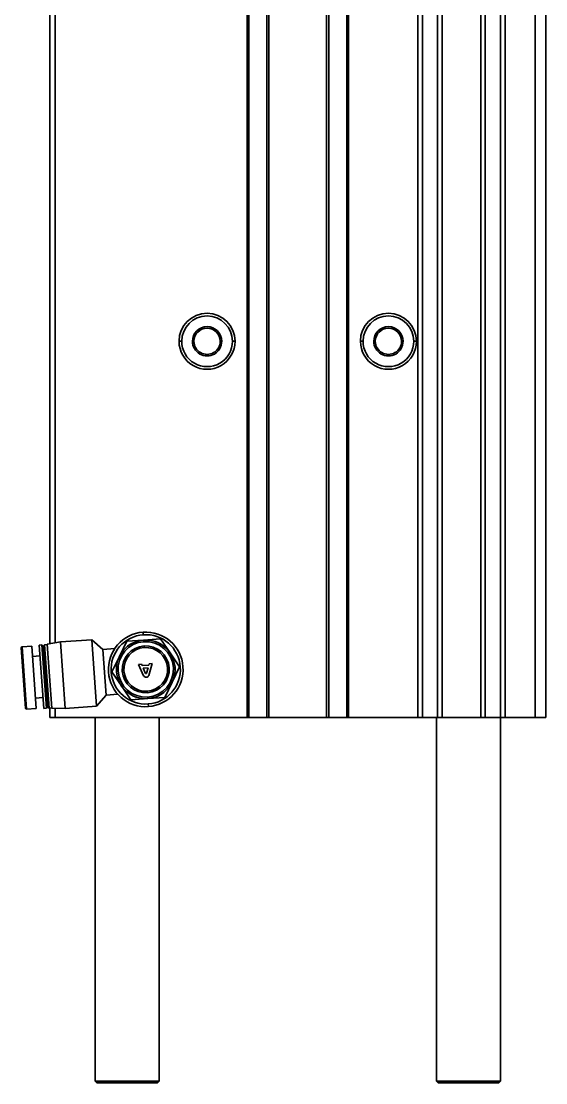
# Model space of a CAD drawing. Header units: millimetres. Extents: x 914 to 910632, y -176 to 682692.
# Drawn here: x 29402.7 to 29501.1, y 12091.8 to 12290.8 of the extents above; entities that cross this region are included whole.
import ezdxf

# ---------------------------------------------------------------- set-up
doc = ezdxf.new("R2010")
doc.units = ezdxf.units.MM
doc.layers.add('画图', color=3, linetype='Continuous', lineweight=30)

# ---------------------------------------------------------------- blocks, each defined once
blk = doc.blocks.new('33333')
at = {"color": 7, "linetype": 'Continuous', "lineweight": 35}
for p, q in [((1177002.7, -765147.06), (1176427.7, -765147.06)), ((1177002.7, -765147.06), (1177002.7, -765151.06)), ((1177002.7, -765151.06), (1176427.7, -765151.06)), ((1177002.7, -765151.06), (1177002.7, -765162.26)), ((1177002.7, -765162.26), (1176427.7, -765162.26)), ((1177002.7, -765162.26), (1177002.7, -765164)), ((1177002.7, -765164), (1176427.7, -765164)), ((1177002.7, -765164), (1177002.7, -765169.73)), ((1177139.1, -765164.06), (1177002.7, -765164.06)), ((1177139.1, -765164.06), (1177139.1, -765188.06)), ((1177139.7, -765164.66), (1177139.1, -765164.06)), ((1177139.7, -765164.66), (1177139.7, -765187.46)), ((1177002.7, -765169.73), (1176427.7, -765169.73)), ((1177002.7, -765171.46), (1177002.7, -765169.73)), ((1177002.7, -765171.46), (1176427.7, -765171.46)), ((1177002.7, -765171.46), (1177002.7, -765185.86)), ((1177002.7, -765185.86), (1176427.7, -765185.86)), ((1177002.7, -765187.6), (1177002.7, -765185.86)), ((1177002.7, -765187.6), (1176427.7, -765187.6)), ((1177002.7, -765187.6), (1177002.7, -765193.33)), ((1177139.1, -765188.06), (1177002.7, -765188.06)), ((1177139.7, -765187.46), (1177139.1, -765188.06)), ((1177002.7, -765193.33), (1176427.7, -765193.33)), ((1177002.7, -765193.33), (1177002.7, -765195.06)), ((1177002.7, -765195.06), (1176427.7, -765195.06)), ((1176861.7, -765196.56), (1176861.7, -765195.56)), ((1177002.7, -765195.06), (1177002.7, -765221.06)), ((1176861.7, -765215.56), (1176861.7, -765216.56)), ((1177002.7, -765221.06), (1176427.7, -765221.06)), ((1177002.7, -765221.66), (1176427.7, -765221.66)), ((1177002.7, -765221.06), (1177002.7, -765221.66)), ((1177002.7, -765221.66), (1177002.7, -765228.46)), ((1177002.7, -765228.46), (1176427.7, -765228.46)), ((1177002.7, -765229.26), (1176427.7, -765229.26)), ((1177002.7, -765228.46), (1177002.7, -765229.26)), ((1177002.7, -765229.26), (1177002.7, -765250.86)), ((1177002.7, -765250.86), (1176427.7, -765250.86)), ((1177002.7, -765251.66), (1176427.7, -765251.66)), ((1177002.7, -765250.86), (1177002.7, -765251.66)), ((1177002.7, -765251.66), (1177002.7, -765258.46)), ((1177002.7, -765258.46), (1176427.7, -765258.46)), ((1177002.7, -765258.46), (1177002.7, -765259.06)), ((1177002.7, -765259.06), (1176427.7, -765259.06)), ((1177002.7, -765259.06), (1177002.7, -765331.06)), ((1176861.7, -765264.56), (1176861.7, -765263.56)), ((1176861.7, -765283.56), (1176861.7, -765284.56)), ((1176983.8, -765284.39), (1176978.54, -765287.95)), ((1176989.51, -765287.17), (1176983.8, -765284.39)), ((1176978.54, -765287.95), (1176973.28, -765291.5)), ((1176995.22, -765289.95), (1176989.51, -765287.17)), ((1176995.67, -765296.29), (1176995.22, -765289.95)), ((1176973.28, -765291.5), (1176973.72, -765297.84)), ((1177139.1, -765292.06), (1177002.7, -765292.06)), ((1177139.1, -765292.06), (1177139.1, -765316.06)), ((1177139.7, -765292.66), (1177139.1, -765292.06)), ((1177139.7, -765292.66), (1177139.7, -765315.46)), ((1176971.73, -765297.98), (1176970.73, -765298.05)), ((1176974.32, -765297.8), (1176973.72, -765297.84)), ((1176973.72, -765297.84), (1176974.17, -765304.17)), ((1176976.52, -765297.64), (1176975.92, -765297.68)), ((1176982.52, -765294.69), (1176982.6, -765295.75)), ((1176982.52, -765294.69), (1176986.97, -765295.96)), ((1176982.6, -765295.75), (1176983.11, -765295.9)), ((1176982.88, -765299.72), (1176987.1, -765297.84)), ((1176983.11, -765295.9), (1176983.29, -765298.44)), ((1176984.13, -765296.19), (1176984.26, -765298.01)), ((1176984.13, -765296.19), (1176986.16, -765296.77)), ((1176984.26, -765298.01), (1176986.19, -765297.15)), ((1176992.88, -765296.49), (1176993.47, -765296.44)), ((1176995.07, -765296.33), (1176995.67, -765296.29)), ((1176996.12, -765302.62), (1176995.67, -765296.29)), ((1176997.66, -765296.15), (1176998.66, -765296.08)), ((1176983.29, -765298.44), (1176982.8, -765298.66)), ((1176982.8, -765298.66), (1176982.88, -765299.72)), ((1176974.17, -765304.17), (1176979.88, -765306.95)), ((1176985.59, -765309.73), (1176990.85, -765306.18)), ((1176990.85, -765306.18), (1176996.12, -765302.62)), ((1176977.21, -765313.13), (1176976.9, -765308.69)), ((1176979.88, -765306.95), (1176985.59, -765309.73)), ((1176994.37, -765311.92), (1176994.05, -765307.48)), ((1176977.21, -765313.13), (1176973.6, -765317.3)), ((1176994.37, -765311.92), (1176977.21, -765313.13)), ((1176994.37, -765311.92), (1176998.53, -765315.54)), ((1176998.53, -765315.54), (1176973.6, -765317.3)), ((1176974.43, -765329.07), (1176973.6, -765317.3)), ((1176999.36, -765327.3), (1176998.53, -765315.54)), ((1177139.1, -765316.06), (1177002.7, -765316.06)), ((1177139.7, -765315.46), (1177139.1, -765316.06)), ((1176999.36, -765327.3), (1176974.43, -765329.07)), ((1176975.28, -765334.02), (1176974.43, -765329.07)), ((1176999.22, -765332.33), (1176999.36, -765327.3)), ((1176975.11, -765333.06), (1176465.17, -765333.06)), ((1176974.77, -765331.06), (1176465.26, -765331.06)), ((1176999.22, -765332.33), (1176975.28, -765334.02)), ((1176975.45, -765335.01), (1176975.38, -765334.01)), ((1176999.19, -765333.33), (1176975.45, -765335.01)), ((1176998.73, -765333.87), (1176975.98, -765335.47)), ((1176998.73, -765333.87), (1176999.19, -765333.33)), ((1176998.73, -765333.87), (1176999.26, -765334.33)), ((1176999.19, -765333.33), (1176999.12, -765332.33)), ((1177002.7, -765333.06), (1176999.17, -765333.06)), ((1177002.7, -765331.06), (1176999.26, -765331.06)), ((1177002.7, -765331.06), (1177002.7, -765333.06)), ((1176975.98, -765335.47), (1176975.45, -765335.01)), ((1176999.26, -765334.33), (1176975.52, -765336.01)), ((1176975.98, -765335.47), (1176975.52, -765336.01)), ((1176975.59, -765337.01), (1176975.52, -765336.01)), ((1176999.33, -765335.33), (1176975.59, -765337.01)), ((1176979.88, -765339.51), (1176979.68, -765336.72)), ((1176995.44, -765338.41), (1176995.24, -765335.62)), ((1176999.33, -765335.33), (1176999.26, -765334.33)), ((1176999.33, -765338.13), (1176975.99, -765339.78)), ((1176976.24, -765343.38), (1176975.99, -765339.78)), ((1176999.58, -765341.73), (1176976.24, -765343.38)), ((1176999.58, -765341.73), (1176999.33, -765338.13)), ((1176999.21, -765342.15), (1176976.67, -765343.75))]:
    blk.add_line(p, q, dxfattribs=at)
at = {"color": 8, "linetype": 'Continuous', "lineweight": 35}
for p, q in [((1176861.7, -765201.15), (1176861.7, -765200.56)), ((1176861.7, -765210.98), (1176861.7, -765211.56)), ((1176861.7, -765269.15), (1176861.7, -765268.56)), ((1176861.7, -765278.98), (1176861.7, -765279.56))]:
    blk.add_line(p, q, dxfattribs=at)
at = {"color": 7, "linetype": 'Continuous', "lineweight": 35}
for centre, radius, start, end in [((1176861.7, -765206.06), 10.5, 90, 270), ((1176861.7, -765206.06), 9.5, 90, 270), ((1176861.7, -765206.06), 10.5, 270, 90), ((1176861.7, -765206.06), 9.5, 270, 90), ((1176861.7, -765206.06), 5.5, 90, 270), ((1176861.7, -765206.06), 4.92, 90, 270), ((1176861.7, -765206.06), 5.5, 270, 90), ((1176861.7, -765206.06), 4.92, 270, 90), ((1176861.7, -765274.06), 10.5, 90, 270), ((1176861.7, -765274.06), 9.5, 90, 270), ((1176861.7, -765274.06), 10.5, 270, 90), ((1176861.7, -765274.06), 9.5, 270, 90), ((1176861.7, -765274.06), 5.5, 90, 270), ((1176861.7, -765274.06), 4.92, 90, 270), ((1176861.7, -765274.06), 5.5, 270, 90), ((1176861.7, -765274.06), 4.92, 270, 90), ((1176984.7, -765297.06), 14, 4.0439, 184.0439), ((1176984.7, -765297.06), 13, 4.0439, 184.0439), ((1176984.7, -765297.06), 11, 4.0439, 184.0439), ((1176984.7, -765297.06), 10.4, 4.0439, 184.0439), ((1176984.7, -765297.06), 8.8, 4.0439, 184.0439), ((1176984.7, -765297.06), 8.2, 4.0439, 184.0439), ((1176984.7, -765297.06), 14, 184.0439, 4.0439), ((1176984.7, -765297.06), 13, 184.0439, 4.0439), ((1176984.7, -765297.06), 11, 184.0439, 4.0439), ((1176984.7, -765297.06), 10.4, 184.0439, 4.0439), ((1176984.7, -765297.06), 8.8, 184.0439, 4.0439), ((1176984.7, -765297.06), 8.2, 184.0439, 4.0439), ((1176986.11, -765296.96), 0.2, 294.0439, 74.0439), ((1176986.69, -765296.92), 1, 294.0439, 74.0439), ((1176999.18, -765341.75), 0.4, 274.0439, 4.0439), ((1176976.64, -765343.35), 0.4, 184.0439, 274.0439)]:
    blk.add_arc(centre, radius, start, end, dxfattribs=at)

msp = doc.modelspace()

# ---------------------------------------------------------------- block references
at = {"layer": '画图', "lineweight": 30, "xscale": 0.5, "yscale": 0.5, "zscale": 0.5, "rotation": 270}
msp.add_blockref('33333', (412074.594, 600661.679), dxfattribs=at)

doc.saveas('drawing.dxf')
